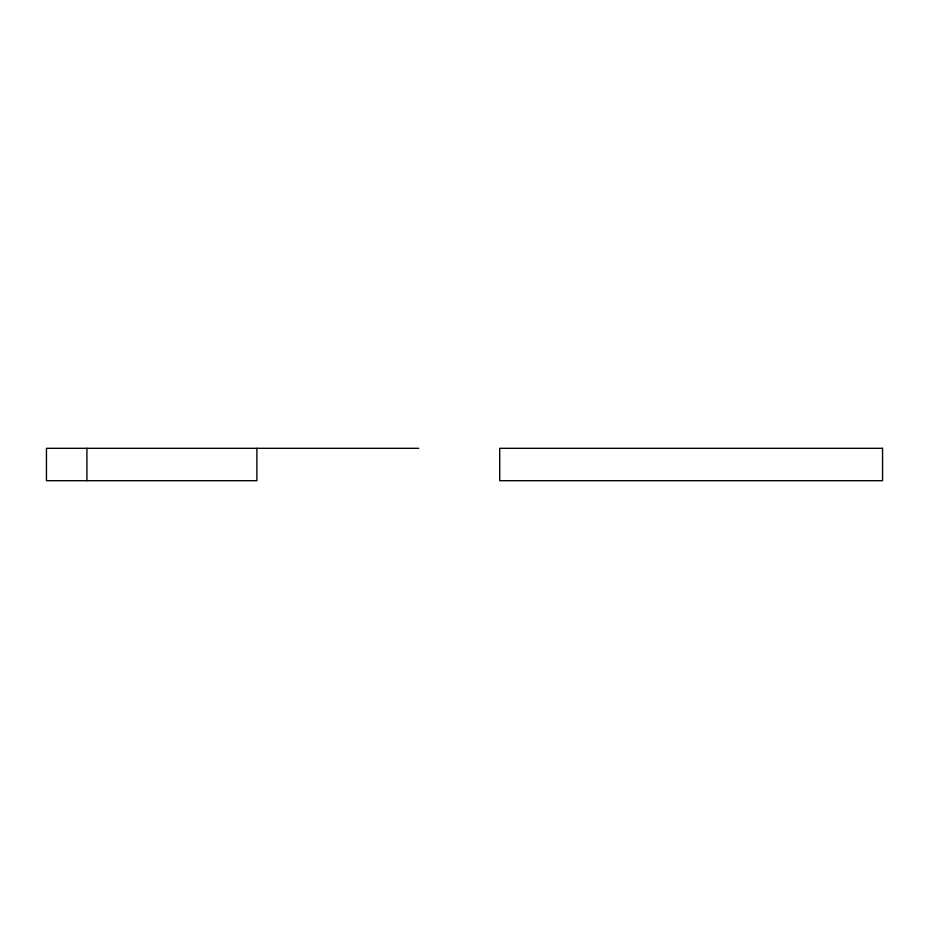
<?xml version="1.0" encoding="UTF-8"?>
<svg xmlns="http://www.w3.org/2000/svg" width="929" height="929" viewBox="0 0 929 929"><rect width="100%" height="100%" fill="white"/><g stroke="black" fill="none" stroke-linecap="round" stroke-linejoin="round"><path stroke-width="1.39" d="M418.77 448.312L46.45 448.312L46.45 480.688L256.892 480.688L256.892 448.312M86.92 448.312L86.92 480.688M882.55 448.312L499.709 448.312L499.709 480.688L882.55 480.688L882.55 448.312"/></g></svg>
